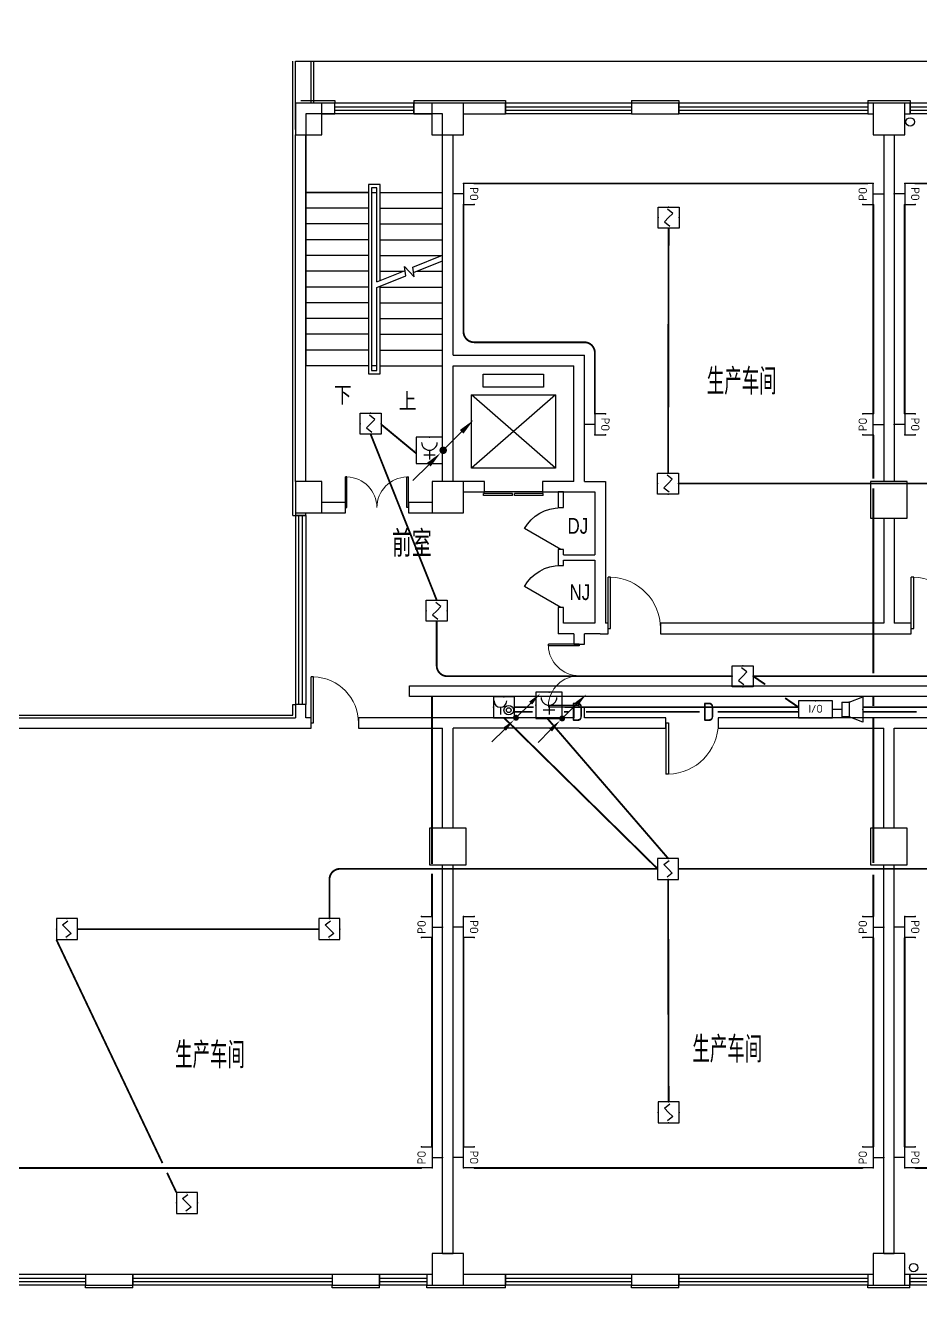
# Model space of a CAD drawing. Extents: x 2166032 to 5302137, y 581493 to 2416206.
# Drawn here: x 2571404 to 2588437, y 1052633 to 1077089 of the extents above; entities that cross this region are included whole.
import ezdxf
from ezdxf.enums import TextEntityAlignment as Align

# ---------------------------------------------------------------- set-up
doc = ezdxf.new("R2010")
doc.units = 0
doc.header["$LTSCALE"] = 1000
doc.header["$MEASUREMENT"] = 0
doc.linetypes.add('CENTER2', pattern=[1.14, 0.75, -0.13, 0.13, -0.13])
for name, color, linetype in [('CABLETRAY', 4, 'Continuous'), ('COLUMN', 2, 'Continuous'), ('DIM_SYMB', 3, 'Continuous'), ('EQUIP-消防', 3, 'Continuous'), ('EQUIP-通讯', 3, 'Continuous'), ('LWIRE', 4, 'Continuous'), ('PUB_TEXT', 7, 'Continuous'), ('SIG_TEXT', 7, 'Continuous'), ('STAIR', 8, 'Continuous'), ('SURFACE', 8, 'Continuous'), ('WALL', 8, 'Continuous'), ('WINDOW', 8, 'Continuous'), ('WIRE-动力', 2, 'Continuous'), ('WIRE-消防', 4, 'Continuous'), ('WIRE-电源', 10, 'Continuous'), ('WIRE-电话', 4, 'CENTER2'), ('WIRE-网络', 6, 'Continuous'), ('屋面', 151, 'Continuous')]:
    doc.layers.add(name, color=color, linetype=linetype)
doc.styles.add('_HZTXT', font='！tssdeng.shx', dxfattribs={"width": 0.8, "bigfont": '！tssdchn.shx'})
doc.styles.add('_TCH_DIM', font='tssdeng.shx', dxfattribs={"bigfont": 'tssdchn.shx'})
doc.styles.add('_TEL_DIM', font='@tssdeng.shx', dxfattribs={"width": 0.8, "height": 3.5, "bigfont": '!tssdchn.shx'})
doc.styles.get("Standard").update_dxf_attribs({"font": 'tssdeng.shx', "bigfont": 'tssdchn.shx'})
doc.styles.add('TSSD_REIN', font='tssdeng.shx', dxfattribs={"width": 0.7, "bigfont": 'tssdchn.shx'})

# ---------------------------------------------------------------- blocks, each defined once
blk = doc.blocks.new('$equip$00001847')
for p, q in [((-0.5, 0.499), (-0.5, 0.999)), ((0.5, 0.999), (0.5, 0.499)), ((0.5, 0.499), (-0.5, 0.499)), ((0, 0.5), (0, 0))]:
    blk.add_line(p, q)
for p in [(-0.5, 0.999), (0.5, 0.999), (-0.5, 0.499), (0, 0), (0.5, 0.499)]:
    blk.add_point(p)
at = {"color": 7, "style": '_TEL_DIM'}
blk.add_attdef('$TEXT$', text='', height=0.4, dxfattribs=at).set_placement((0, 0.999), align=Align.MIDDLE_CENTER)
at = {"color": 7, "style": '_TEL_DIM', "flags": 1}
blk.add_attdef('A', text='', height=0.00002, dxfattribs=at).set_placement((0, 0), align=Align.MIDDLE_CENTER)
blk = doc.blocks.new('$equip$00001700')
for p, q in [((-0.5, 0.5), (-0.5, -0.5)), ((0.5, 0.5), (-0.5, 0.5)), ((-0.2, 0.2), (0.05, 0.4)), ((0, 0), (-0.2, 0.2)), ((0, 0), (0.2, -0.2)), ((0.5, -0.5), (0.5, 0.5)), ((-0.5, -0.5), (0.5, -0.5)), ((0.2, -0.2), (-0.05, -0.4))]:
    blk.add_line(p, q)
for p in [(-0.5, 0), (0, 0.5), (0.5, 0), (0, -0.5)]:
    blk.add_point(p)
at = {"flags": 1}
for tag, height, p in [('A', 0.00002, (0, 0)), ('B', 0.4, (0.75, -0.204))]:
    blk.add_attdef(tag, text='', height=height, dxfattribs=at).set_placement(p, align=Align.MIDDLE_CENTER)
blk = doc.blocks.new('$equip$00001711')
for p, q in [((-0.5, 1), (-0.5, 0)), ((0.5, 1), (-0.5, 1)), ((0.5, 0), (0.5, 1)), ((-0.5, 0), (0.5, 0)), ((-0.169, 0.5), (-0.169, 0.15))]:
    blk.add_line(p, q)
for radius in [0.226, 0.113]:
    blk.add_circle((0.227, 0.36), radius)
blk.add_arc((-0.169, 0.8), 0.3, 180, 0)
for p in [(0, 1), (-0.5, 0.5), (0, 0), (0.5, 0.5)]:
    blk.add_point(p)
at = {"flags": 1}
for tag, height, p in [('A', 0.00002, (0, 0)), ('B', 0.4, (0.759, 0.309))]:
    blk.add_attdef(tag, text='', height=height, dxfattribs=at).set_placement(p, align=Align.MIDDLE_CENTER)
blk = doc.blocks.new('$equip$00001712')
for p, q in [((-0.5, 1), (-0.5, 0)), ((0.5, 1), (-0.5, 1)), ((0.5, 0), (0.5, 1)), ((0, 0.5), (0, 0.15)), ((-0.5, 0), (0.5, 0)), ((-0.219, 0.331), (0.222, 0.331))]:
    blk.add_line(p, q)
blk.add_arc((0, 0.8), 0.3, 180, 0)
for p in [(0, 1), (-0.5, 0.5), (0.5, 0.5), (0, 0)]:
    blk.add_point(p)
at = {"flags": 1}
for tag, height, p in [('B', 0.4, (0.726, 0.302)), ('A', 0.00002, (0, 0))]:
    blk.add_attdef(tag, text='', height=height, dxfattribs=at).set_placement(p, align=Align.MIDDLE_CENTER)
blk = doc.blocks.new('$TelecSys$00000081')
for p, q in [((0.104, 0.104), (0.104, 0.104)), ((-0.104, -0.104), (-0.104, -0.104)), ((-1.15, -1.15), (-0.55, -0.55))]:
    blk.add_line(p, q)
at = {"const_width": 0.142}
blk.add_lwpolyline([(0.071, 0, 1), (-0.071, 0, 1)], format="xyb", close=True, dxfattribs=at)
blk.add_solid([(-0.62, -0.48), (-0.48, -0.62), (-0.1, -0.1)])
at = {"width": 0.8, "flags": 9}
blk.add_attdef('A', (0, 0), '', height=0.00002, rotation=180, dxfattribs=at)
blk = doc.blocks.new('$TelecSys$00000079')
for p, q in [((0.7, 0.7), (0, 0)), ((0.104, 0.104), (0.104, 0.104)), ((-0.104, -0.104), (-0.104, -0.104))]:
    blk.add_line(p, q)
at = {"const_width": 0.142}
blk.add_lwpolyline([(-0.071, 0, 1), (0.071, 0, 1)], format="xyb", close=True, dxfattribs=at)
blk.add_solid([(0.63, 0.77), (0.77, 0.63), (1.15, 1.15)])
at = {"width": 0.8, "flags": 9}
blk.add_attdef('A', (0, 0), '', height=0.00002, dxfattribs=at)
blk = doc.blocks.new('$equip$00001366')
for p, q in [((0, 0.35), (0, -0.35)), ((0, 0.35), (0.35, 0.35)), ((0.35, 0.35), (1, 0.6)), ((0.35, 0.35), (0.35, -0.35)), ((1, 0.6), (1, -0.6)), ((0.35, -0.35), (0, -0.35)), ((1, -0.6), (0.35, -0.35))]:
    blk.add_line(p, q)
for p in [(0, 0), (0.35, 0.35), (1, 0), (0.35, -0.35)]:
    blk.add_point(p)
at = {"flags": 9}
blk.add_attdef('A', (0, 0), '', height=0.00002, dxfattribs=at)
blk = doc.blocks.new('$equip$00001926')
for p, q in [((0.65, 0.65), (-0.65, 0.65)), ((-0.65, 0.65), (-0.65, 0)), ((0.65, 0), (0.65, 0.65)), ((-0.65, 0), (0.65, 0))]:
    blk.add_line(p, q)
for p in [(0, 0.65), (-0.65, 0.325), (0, 0), (0.65, 0.325)]:
    blk.add_point(p)
at = {"color": 7, "style": '_TEL_DIM'}
blk.add_attdef('$TEXT$', text='', height=0.3, dxfattribs=at).set_placement((0.006, 0.343), align=Align.MIDDLE_CENTER)
at = {"color": 7, "style": '_TEL_DIM', "flags": 1}
blk.add_attdef('A', text='', height=0.00002, dxfattribs=at).set_placement((0, 0), align=Align.MIDDLE_CENTER)
blk = doc.blocks.new('$TCHSYS$WIN2D')
for p, q in [((-0.5, 0.5), (0.5, 0.5)), ((-0.5, 0.5), (-0.5, -0.5)), ((0.5, 0.5), (0.5, -0.5)), ((0.5, 0.1667), (-0.5, 0.1667)), ((0.5, -0.1667), (-0.5, -0.1667)), ((-0.5, -0.5), (0.5, -0.5))]:
    blk.add_line(p, q)
blk = doc.blocks.new('$TCHSYS$LDOR22D')
for p, q in [((-0.517, 0.833), (-0.017, 0.833)), ((-0.517, 0.833), (-0.517, 0.667)), ((-0.017, 0.833), (-0.017, 0.667)), ((0.017, 0.833), (0.017, 0.667)), ((0.017, 0.833), (0.517, 0.833)), ((0.517, 0.833), (0.517, 0.667)), ((-0.517, 0.667), (-0.017, 0.667)), ((-0.5, 0.5), (0.5, 0.5)), ((0.017, 0.667), (0.517, 0.667))]:
    blk.add_line(p, q)
blk = doc.blocks.new('$DorLib2D$00000002')
for p, q in [((-0.5, 0), (-0.5, 0.4875)), ((-0.475, 0.4875), (-0.5, 0.4875)), ((-0.475, 0), (-0.475, 0.4875)), ((0.475, 0), (0.475, 0.4875)), ((0.475, 0.4875), (0.5, 0.4875)), ((0.5, 0), (0.5, 0.4875)), ((-0.5, 0), (-0.475, 0)), ((0.5, 0), (0.475, 0))]:
    blk.add_line(p, q)
at = {"lineweight": 13}
for centre, start, end in [((-0.4875, 0), 0, 88.53072), ((0.4875, 0), 91.46928, 180)]:
    blk.add_arc(centre, 0.4875, start, end, dxfattribs=at)
blk = doc.blocks.new('$TCHSYS$DOOR2D')
for p, q in [((0.45, 0.975), (0.5, 0.975)), ((0.45, 0), (0.45, 0.975)), ((0.5, 0), (0.5, 0.975)), ((0.5, 0), (0.45, 0))]:
    blk.add_line(p, q)
at = {"lineweight": 13}
blk.add_arc((0.475, 0), 0.975, 91.4693, 180, dxfattribs=at)
blk = doc.blocks.new('$DorLib2D$00000214')
at = {"color": 0}
blk.add_line((0.5, 0), (0, 0.866), dxfattribs=at)
blk.add_arc((0.5, 0), 1, 120, 180, dxfattribs=at)
blk = doc.blocks.new('$DorLib2D$00000001')
for p, q in [((0.45, 0.975), (0.5, 0.975)), ((0.45, 0), (0.45, 0.975)), ((0.5, 0), (0.5, 0.975)), ((0.5, 0), (0.45, 0))]:
    blk.add_line(p, q)
at = {"lineweight": 13}
blk.add_arc((0.475, 0), 0.975, 91.4693, 180, dxfattribs=at)

msp = doc.modelspace()

# ---------------------------------------------------------------- linework, layer by layer
msp.add_circle((2604640.5, 1020101.3), 438608.5)
at = {"layer": 'CABLETRAY'}
for p, q in [((2578713.8, 1064321.9), (2578713.8, 1064521.9)), ((2578713.8, 1064521.9), (2619476, 1064521.9)), ((2619476, 1064321.9), (2578713.8, 1064321.9))]:
    msp.add_line(p, q, dxfattribs=at)
at = {"layer": 'COLUMN'}
for p, q in [((2577040.5, 1075614.3), (2576540.5, 1075614.3)), ((2576540.5, 1075614.3), (2576540.5, 1075014.3)), ((2577040.5, 1075014.3), (2577040.5, 1075614.3)), ((2579738.9, 1075614.3), (2579138.9, 1075614.3)), ((2579138.9, 1075614.3), (2579138.9, 1075014.3)), ((2579738.9, 1075014.3), (2579738.9, 1075614.3)), ((2588138.9, 1075614.3), (2587538.9, 1075614.3)), ((2587538.9, 1075614.3), (2587538.9, 1075014.3)), ((2588138.9, 1075014.3), (2588138.9, 1075614.3)), ((2576540.5, 1075014.3), (2577040.5, 1075014.3)), ((2579138.9, 1075014.3), (2579738.9, 1075014.3)), ((2587538.9, 1075014.3), (2588138.9, 1075014.3)), ((2577040.5, 1068414.3), (2576540.5, 1068414.3)), ((2576540.5, 1068414.3), (2576540.5, 1067814.3)), ((2577040.5, 1067814.3), (2577040.5, 1068414.3)), ((2579740.5, 1068414.3), (2579140.5, 1068414.3)), ((2579140.5, 1068414.3), (2579140.5, 1067814.3)), ((2579740.5, 1067814.3), (2579740.5, 1068414.3)), ((2588188.9, 1068414.3), (2587488.9, 1068414.3)), ((2587488.9, 1068414.3), (2587488.9, 1067714.3)), ((2588188.9, 1067714.3), (2588188.9, 1068414.3)), ((2576540.5, 1067814.3), (2577040.5, 1067814.3)), ((2579140.5, 1067814.3), (2579740.5, 1067814.3)), ((2587488.9, 1067714.3), (2588188.9, 1067714.3)), ((2579788.9, 1061814.3), (2579088.9, 1061814.3)), ((2579088.9, 1061814.3), (2579088.9, 1061114.3)), ((2579788.9, 1061114.3), (2579788.9, 1061814.3)), ((2588188.9, 1061814.3), (2587488.9, 1061814.3)), ((2587488.9, 1061814.3), (2587488.9, 1061114.3)), ((2588188.9, 1061114.3), (2588188.9, 1061814.3)), ((2579088.9, 1061114.3), (2579788.9, 1061114.3)), ((2587488.9, 1061114.3), (2588188.9, 1061114.3)), ((2579740.2, 1053714.5), (2579140.5, 1053714.5)), ((2579140.5, 1053714.5), (2579140.5, 1053114.5)), ((2579740.2, 1053114.5), (2579740.2, 1053714.5)), ((2588140.2, 1053714.5), (2587540.5, 1053714.5)), ((2587540.5, 1053714.5), (2587540.5, 1053114.5)), ((2588140.2, 1053114.5), (2588140.2, 1053714.5)), ((2579140.5, 1053114.5), (2579740.2, 1053114.5)), ((2587540.5, 1053114.5), (2588140.2, 1053114.5))]:
    msp.add_line(p, q, dxfattribs=at)
at = {"layer": 'DIM_SYMB'}
for points in [[(2577415.5, 1070322.3, 0, 0, 0), (2577415.5, 1074672.3, 0, 0, 0), (2578665.5, 1074672.3, 0, 0, 0), (2578665.5, 1072572.3, 80, 0, 0), (2578665.5, 1072272.3, 0, 0, 0)], [(2578665.5, 1070206.3, 0, 0, 0), (2578665.5, 1071556.3, 80, 0, 0), (2578665.5, 1071856.3, 0, 0, 0)]]:
    msp.add_lwpolyline(points, format="xyseb", dxfattribs=at)
at = {"layer": 'STAIR'}
for p, q in [((2579340.5, 1075414.3), (2576740.5, 1075414.3)), ((2576740.5, 1075414.3), (2576740.5, 1073914.3)), ((2579340.5, 1073914.3), (2579340.5, 1075414.3)), ((2576740.5, 1073914.3), (2576740.5, 1070614.3)), ((2577930.5, 1073914.3), (2576740.5, 1073914.3)), ((2576740.5, 1073914.3), (2577930.5, 1073914.3)), ((2578150.5, 1074064.3), (2577930.5, 1074064.3)), ((2577930.5, 1074064.3), (2577930.5, 1070464.3)), ((2578090.5, 1074004.3), (2577990.5, 1074004.3)), ((2577990.5, 1074004.3), (2577990.5, 1070524.3)), ((2577990.5, 1073914.3), (2577990.5, 1070614.3)), ((2577990.5, 1073914.3), (2578090.5, 1073914.3)), ((2578090.5, 1072214.1), (2578090.5, 1074004.3)), ((2578090.5, 1072214.1), (2578090.5, 1073914.3)), ((2578150.5, 1072238.5), (2578150.5, 1074064.3)), ((2578150.5, 1073914.3), (2579340.5, 1073914.3)), ((2578150.5, 1073914.3), (2579340.5, 1073914.3)), ((2579340.5, 1072722.5), (2579340.5, 1073914.3)), ((2577930.5, 1073614.3), (2576740.5, 1073614.3)), ((2578150.5, 1073614.3), (2579340.5, 1073614.3)), ((2577930.5, 1073314.3), (2576740.5, 1073314.3)), ((2578150.5, 1073314.3), (2579340.5, 1073314.3)), ((2577930.5, 1073014.3), (2576740.5, 1073014.3)), ((2578150.5, 1073014.3), (2579340.5, 1073014.3)), ((2577930.5, 1072714.3), (2576740.5, 1072714.3)), ((2578150.5, 1072714.3), (2579320.4, 1072714.3)), ((2578773.8, 1072492), (2579340.5, 1072722.5)), ((2577930.5, 1072414.3), (2576740.5, 1072414.3)), ((2578090.5, 1072214.1), (2578625.8, 1072431.8)), ((2578150.5, 1072414.3), (2578582.8, 1072414.3)), ((2578638.7, 1072329.1), (2578616.5, 1072506.1)), ((2578616.5, 1072506.1), (2578797, 1072306.7)), ((2578797, 1072306.7), (2578773.8, 1072492)), ((2578786.6, 1072389.3), (2579340.5, 1072614.5)), ((2578848.2, 1072414.3), (2579340.5, 1072414.3)), ((2579340.5, 1070614.3), (2579340.5, 1072614.5)), ((2578090.5, 1072106.1), (2578638.7, 1072329.1)), ((2577930.5, 1072114.3), (2576740.5, 1072114.3)), ((2578090.5, 1070614.3), (2578090.5, 1072106.1)), ((2578090.5, 1070524.3), (2578090.5, 1072106.1)), ((2578150.5, 1070464.3), (2578150.5, 1072130.5)), ((2578150.5, 1072114.3), (2579340.5, 1072114.3)), ((2577930.5, 1071814.3), (2576740.5, 1071814.3)), ((2578150.5, 1071814.3), (2579340.5, 1071814.3)), ((2577930.5, 1071514.3), (2576740.5, 1071514.3)), ((2578150.5, 1071514.3), (2579340.5, 1071514.3)), ((2577930.5, 1071214.3), (2576740.5, 1071214.3)), ((2578150.5, 1071214.3), (2579340.5, 1071214.3)), ((2577930.5, 1070914.3), (2576740.5, 1070914.3)), ((2578150.5, 1070914.3), (2579340.5, 1070914.3)), ((2577930.5, 1070614.3), (2576740.5, 1070614.3)), ((2577930.5, 1070464.3), (2578150.5, 1070464.3)), ((2578090.5, 1070614.3), (2577990.5, 1070614.3)), ((2577990.5, 1070524.3), (2578090.5, 1070524.3)), ((2578150.5, 1070614.3), (2579340.5, 1070614.3)), ((2580115.5, 1070206.4), (2580115.5, 1070456.4)), ((2580115.5, 1070456.4), (2581265.5, 1070456.4)), ((2581265.5, 1070456.4), (2581265.5, 1070206.4)), ((2581265.5, 1070206.4), (2580115.5, 1070206.4)), ((2579890.5, 1068664.3), (2579890.5, 1070064.3)), ((2579890.5, 1070064.3), (2581490.5, 1070064.3)), ((2581490.5, 1070064.3), (2579890.5, 1068664.3)), ((2581490.5, 1068664.3), (2579890.5, 1070064.3)), ((2581490.5, 1070064.3), (2581490.5, 1068664.3)), ((2581490.5, 1068664.3), (2579890.5, 1068664.3))]:
    msp.add_line(p, q, dxfattribs=at)
msp.add_lwpolyline([(2576540.5, 1075114.4), (2576540.5, 1076414.3), (2621140.5, 1076414.3), (2621140.5, 1076414.3)], dxfattribs=at)
at = {"layer": 'SURFACE'}
for p, q in [((2576490.5, 1075514.3), (2576490.5, 1076414.3)), ((2576890.5, 1075614.3), (2576890.5, 1076414.3)), ((2576640.5, 1075664.3), (2577290.5, 1075664.3)), ((2577290.5, 1075664.3), (2577290.5, 1075614.3)), ((2578790.5, 1075664.3), (2578790.5, 1075614.3)), ((2578790.5, 1075664.3), (2579440.5, 1075664.3)), ((2579440.5, 1075664.3), (2580540.5, 1075664.3)), ((2580540.5, 1075664.3), (2580540.5, 1075614.3)), ((2582940.5, 1075664.3), (2582940.5, 1075614.3)), ((2582940.5, 1075664.3), (2583840.5, 1075664.3)), ((2583840.5, 1075664.3), (2583840.5, 1075614.3)), ((2587440.5, 1075664.3), (2587440.5, 1075614.3)), ((2587440.5, 1075664.3), (2587888.9, 1075664.3)), ((2587888.9, 1075664.3), (2588240.5, 1075664.3)), ((2588240.5, 1075664.3), (2588240.5, 1075614.3)), ((2576490.5, 1068014.3), (2576490.5, 1075514.3)), ((2576490.5, 1067764.3), (2576490.5, 1068114.3)), ((2576490.5, 1067764.3), (2576540.5, 1067764.3)), ((2576490.5, 1064164.3), (2576540.5, 1064164.3)), ((2576490.5, 1063964.3), (2576490.5, 1064164.3)), ((2569290.5, 1063964.3), (2576490.5, 1063964.3)), ((2572540.5, 1053064.3), (2572540.5, 1053114.3)), ((2573440.4, 1053064.3), (2573440.4, 1053114.3)), ((2577240.4, 1053064.3), (2577240.4, 1053114.3)), ((2578140.2, 1053064.3), (2578140.2, 1053114.3)), ((2579040.2, 1053064.3), (2579040.2, 1053114.3)), ((2580540.2, 1053064.3), (2580540.2, 1053114.3)), ((2582940.2, 1053064.3), (2582940.2, 1053114.3)), ((2583840.2, 1053064.3), (2583840.2, 1053114.3)), ((2587440.2, 1053064.3), (2587440.2, 1053114.3)), ((2588240.2, 1053064.3), (2588240.2, 1053114.3)), ((2573440.4, 1053064.3), (2572540.5, 1053064.3)), ((2578140.2, 1053064.3), (2577240.4, 1053064.3)), ((2579440.5, 1053064.3), (2579040.2, 1053064.3)), ((2580540.2, 1053064.3), (2579440.5, 1053064.3)), ((2583840.2, 1053064.3), (2582940.2, 1053064.3)), ((2587840.3, 1053064.3), (2587440.2, 1053064.3)), ((2588240.2, 1053064.3), (2587840.3, 1053064.3))]:
    msp.add_line(p, q, dxfattribs=at)
at = {"layer": 'WALL'}
for p, q in [((2576540.5, 1075614.3), (2576540.5, 1076414.3)), ((2576540.5, 1076414.3), (2576840.5, 1076414.3)), ((2576840.5, 1075614.3), (2576840.5, 1076414.3)), ((2577290.5, 1075614.3), (2577040.5, 1075614.3)), ((2577290.5, 1075414.3), (2577290.5, 1075614.3)), ((2579138.9, 1075614.3), (2578790.5, 1075614.3)), ((2578790.5, 1075614.3), (2578790.5, 1075414.3)), ((2580540.5, 1075614.3), (2579738.9, 1075614.3)), ((2580540.5, 1075414.3), (2580540.5, 1075614.3)), ((2583840.5, 1075614.3), (2582940.5, 1075614.3)), ((2582940.5, 1075614.3), (2582940.5, 1075414.3)), ((2583840.5, 1075414.3), (2583840.5, 1075614.3)), ((2587538.9, 1075614.3), (2587440.5, 1075614.3)), ((2587440.5, 1075614.3), (2587440.5, 1075414.3)), ((2588240.5, 1075614.3), (2588138.9, 1075614.3)), ((2588240.5, 1075414.3), (2588240.5, 1075614.3)), ((2577040.5, 1075414.3), (2577290.5, 1075414.3)), ((2578790.5, 1075414.3), (2579138.9, 1075414.3)), ((2579738.9, 1075414.3), (2580540.5, 1075414.3)), ((2582940.5, 1075414.3), (2583840.5, 1075414.3)), ((2587440.5, 1075414.3), (2587538.9, 1075414.3)), ((2588138.9, 1075414.3), (2588240.5, 1075414.3)), ((2576540.5, 1068414.3), (2576540.5, 1075014.3)), ((2576740.5, 1068414.3), (2576740.5, 1075014.3)), ((2579340.5, 1070714.3), (2579340.5, 1075014.3)), ((2579540.5, 1070814.3), (2579540.5, 1075014.3)), ((2587740.5, 1075014.3), (2587740.5, 1068414.3)), ((2587940.5, 1075014.3), (2587940.5, 1068414.3)), ((2579340.5, 1068414.3), (2579340.5, 1070714.3)), ((2579540.5, 1070814.3), (2582040.5, 1070814.3)), ((2582040.5, 1068414.3), (2582040.5, 1070814.3)), ((2579540.5, 1070614.3), (2581840.5, 1070614.3)), ((2579540.5, 1068414.3), (2579540.5, 1070614.3)), ((2581840.5, 1068414.3), (2581840.5, 1070614.3)), ((2580140.5, 1068414.3), (2579740.5, 1068414.3)), ((2580140.5, 1068214.3), (2580140.5, 1068414.3)), ((2581840.5, 1068414.3), (2581240.5, 1068414.3)), ((2581240.5, 1068414.3), (2581240.5, 1068214.3)), ((2582040.5, 1068414.3), (2582440.5, 1068414.3)), ((2582440.5, 1068414.3), (2582440.5, 1066964.3)), ((2577490.5, 1068014.3), (2577040.5, 1068014.3)), ((2577490.5, 1067814.3), (2577490.5, 1068014.3)), ((2579140.5, 1068014.3), (2578690.5, 1068014.3)), ((2578690.5, 1068014.3), (2578690.5, 1067814.3)), ((2579740.5, 1068214.3), (2580140.5, 1068214.3)), ((2581240.5, 1068214.3), (2581940.5, 1068214.3)), ((2581540.5, 1068214.3), (2581540.5, 1067914.3)), ((2581640.5, 1068214.3), (2581540.5, 1068214.3)), ((2581640.5, 1067914.3), (2581640.5, 1068214.3)), ((2581940.5, 1068214.3), (2582240.5, 1068214.3)), ((2582240.5, 1068214.3), (2582240.5, 1067014.3)), ((2576540.5, 1067814.3), (2576540.5, 1067814.3)), ((2576540.5, 1067814.3), (2576540.5, 1067764.3)), ((2576540.5, 1067764.3), (2576740.5, 1067764.3)), ((2576740.5, 1067764.3), (2576740.5, 1067814.3)), ((2577040.5, 1067814.3), (2577490.5, 1067814.3)), ((2578690.5, 1067814.3), (2579140.5, 1067814.3)), ((2581540.5, 1067914.3), (2581640.5, 1067914.3)), ((2587740.5, 1067714.3), (2587740.5, 1065714.3)), ((2587940.5, 1067714.3), (2587940.5, 1065714.3)), ((2581640.5, 1067114.3), (2581540.5, 1067114.3)), ((2581540.5, 1067114.3), (2581540.5, 1066964.3)), ((2581640.5, 1067014.3), (2581640.5, 1067114.3)), ((2581640.5, 1067014.3), (2582240.5, 1067014.3)), ((2581540.5, 1066964.3), (2581540.5, 1066814.3)), ((2581540.5, 1066814.3), (2581640.5, 1066814.3)), ((2581640.5, 1066814.3), (2581640.5, 1066914.3)), ((2581640.5, 1066914.3), (2582240.5, 1066914.3)), ((2582240.5, 1066914.3), (2582240.5, 1065714.3)), ((2582440.5, 1066964.3), (2582440.5, 1065714.3)), ((2581640.5, 1066014.3), (2581540.5, 1066014.3)), ((2581540.5, 1066014.3), (2581540.5, 1065514.3)), ((2581640.5, 1065714.3), (2581640.5, 1066014.3)), ((2581940.5, 1065714.3), (2581640.5, 1065714.3)), ((2582240.5, 1065714.3), (2581940.5, 1065714.3)), ((2582490.5, 1065714.3), (2582440.5, 1065714.3)), ((2582490.5, 1065514.3), (2582490.5, 1065714.3)), ((2587740.5, 1065714.3), (2583490.5, 1065714.3)), ((2583490.5, 1065714.3), (2583490.5, 1065514.3)), ((2588260.5, 1065714.3), (2587940.5, 1065714.3)), ((2588260.5, 1065514.3), (2588260.5, 1065714.3)), ((2581840.5, 1065514.3), (2581540.5, 1065514.3)), ((2581840.5, 1065514.3), (2581840.5, 1065314.3)), ((2581840.5, 1065314.3), (2582040.5, 1065314.3)), ((2582340.5, 1065514.3), (2582040.5, 1065514.3)), ((2582040.5, 1065314.3), (2582040.5, 1065514.3)), ((2582340.5, 1065514.3), (2582490.5, 1065514.3)), ((2583490.5, 1065514.3), (2587840.5, 1065514.3)), ((2587840.5, 1065514.3), (2588260.5, 1065514.3)), ((2576740.5, 1064164.3), (2576540.5, 1064164.3)), ((2576540.5, 1064164.3), (2576540.5, 1063914.3)), ((2576740.5, 1063914.3), (2576740.5, 1064164.3)), ((2582040.5, 1064114.3), (2581840.5, 1064114.3)), ((2581840.5, 1064114.3), (2581840.5, 1063914.5)), ((2582040.5, 1063914.3), (2582040.5, 1064114.3)), ((2569340.5, 1063914.3), (2576540.5, 1063914.3)), ((2576840.5, 1063914.3), (2576740.5, 1063914.3)), ((2576840.5, 1063714.3), (2576840.5, 1063914.3)), ((2579440.5, 1063914.2), (2577740.5, 1063914.3)), ((2577740.5, 1063914.3), (2577740.5, 1063714.3)), ((2581840.5, 1063914.5), (2579440.5, 1063914.5)), ((2583590.3, 1063914.3), (2582040.5, 1063914.3)), ((2583590.3, 1063714.3), (2583590.3, 1063914.3)), ((2587840.5, 1063914.3), (2584590.3, 1063914.3)), ((2584590.3, 1063914.3), (2584590.3, 1063714.3)), ((2591090.7, 1063914.3), (2587840.5, 1063914.3)), ((2569540.5, 1063714.3), (2576640.5, 1063714.3)), ((2576640.5, 1063714.3), (2576640.5, 1063714.3)), ((2576640.5, 1063714.3), (2576840.5, 1063714.3)), ((2577740.5, 1063714.3), (2579340.5, 1063714.2)), ((2579340.5, 1061814.3), (2579340.5, 1063714.2)), ((2581940.5, 1063714.3), (2579540.5, 1063714.2)), ((2579540.5, 1061814.3), (2579540.5, 1063714.2)), ((2581940.5, 1063714.3), (2583590.3, 1063714.3)), ((2584590.3, 1063714.3), (2587740.5, 1063714.3)), ((2587740.5, 1061814.3), (2587740.5, 1063714.3)), ((2587940.5, 1063714.3), (2591090.7, 1063714.3)), ((2587940.5, 1061814.3), (2587940.5, 1063714.3)), ((2579340.5, 1053714.6), (2579340.5, 1061114.3)), ((2579540.5, 1053714.6), (2579540.5, 1061114.3)), ((2587740.5, 1053714.6), (2587740.5, 1061114.3)), ((2587940.5, 1053714.6), (2587940.5, 1061114.3)), ((2579340.5, 1053714.6), (2579540.5, 1053714.6)), ((2587740.5, 1053714.6), (2587940.5, 1053714.6)), ((2573440.4, 1053314.3), (2572540.5, 1053314.3)), ((2572540.5, 1053314.3), (2572540.5, 1053114.3)), ((2572540.5, 1053114.3), (2573440.4, 1053114.3)), ((2573440.4, 1053114.3), (2573440.4, 1053314.3)), ((2578140.2, 1053314.3), (2577240.4, 1053314.3)), ((2577240.4, 1053314.3), (2577240.4, 1053114.3)), ((2577240.4, 1053114.3), (2578140.2, 1053114.3)), ((2578140.2, 1053114.3), (2578140.2, 1053314.3)), ((2579140.5, 1053314.3), (2579040.2, 1053314.3)), ((2579040.2, 1053314.3), (2579040.2, 1053114.3)), ((2579040.2, 1053114.3), (2579440.5, 1053114.3)), ((2579440.5, 1053114.3), (2580540.2, 1053114.3)), ((2580540.2, 1053314.3), (2579740.2, 1053314.3)), ((2580540.2, 1053114.3), (2580540.2, 1053314.3)), ((2583840.2, 1053314.3), (2582940.2, 1053314.3)), ((2582940.2, 1053314.3), (2582940.2, 1053114.3)), ((2582940.2, 1053114.3), (2583840.2, 1053114.3)), ((2583840.2, 1053114.3), (2583840.2, 1053314.3)), ((2587540.5, 1053314.3), (2587440.2, 1053314.3)), ((2587440.2, 1053314.3), (2587440.2, 1053114.3)), ((2587440.2, 1053114.3), (2587840.3, 1053114.3)), ((2587840.3, 1053114.3), (2588240.2, 1053114.3)), ((2588240.2, 1053314.3), (2588140.2, 1053314.3)), ((2588240.2, 1053114.3), (2588240.2, 1053314.3))]:
    msp.add_line(p, q, dxfattribs=at)
at = {"layer": 'WIRE-动力', "color": 1, "linetype": 'Continuous', "const_width": 25}
msp.add_lwpolyline([(2586767.2, 1064077.4), (2586943, 1064077.4)], dxfattribs=at)
at = {"layer": 'WIRE-消防', "linetype": 'Continuous', "const_width": 35}
for points in [[(2583644.6, 1073234.6), (2583635, 1068573.5)], [(2578171, 1069499.5), (2578840.5, 1068946.1)], [(2577971, 1069312.2), (2579230.8, 1066150.5)], [(2583835, 1068373.5), (2591835, 1068373.5)], [(2593644, 1064705.2), (2585255, 1064705.2)], [(2585255, 1064705.2), (2585484.7, 1064547.9)], [(2585864.1, 1064287.9), (2586117.2, 1064114.5)], [(2580509.7, 1063914.5), (2583435, 1061037.4)], [(2581335.2, 1063901.5), (2583635, 1061237.3)], [(2583835, 1061037.3), (2591835, 1061037.4)], [(2583635, 1060837.3), (2583644.6, 1056601.2)], [(2571987.5, 1059689.5), (2574007.9, 1055435.3)], [(2572387.5, 1059889.5), (2576987.5, 1059889.5)], [(2574095.7, 1055250.3), (2574272, 1054879.1)]]:
    msp.add_lwpolyline(points, dxfattribs=at)
for points in [[(2584855, 1064705.2), (2579429.5, 1064705.2, -0.4142136), (2579229.5, 1064905.2), (2579229.5, 1065750.5)], [(2583435, 1061037.4), (2577387.5, 1061037.4, 0.4142136), (2577187.5, 1060837.4), (2577187.5, 1060089.5)]]:
    msp.add_lwpolyline(points, format="xyb", dxfattribs=at)
at = {"layer": 'WIRE-电源', "linetype": 'Continuous', "const_width": 35}
for points in [[(2580709.7, 1064027.8), (2581056.1, 1064027.8)], [(2581655.7, 1064027.8), (2581737.3, 1064027.8)], [(2582074.7, 1064027.8), (2584237.9, 1064027.8)], [(2584575.4, 1064027.8), (2586119.9, 1064027.8)], [(2587343, 1064027.8), (2588370.5, 1064027.8)]]:
    msp.add_lwpolyline(points, dxfattribs=at)
at = {"layer": 'WIRE-电话', "linetype": 'CENTER2', "const_width": 35}
for points in [[(2580709.7, 1064114.5), (2581075.9, 1064114.5)], [(2581667.9, 1064114.5), (2586117.2, 1064114.5)], [(2587343, 1064114.5), (2593203.6, 1064123.4)]]:
    msp.add_lwpolyline(points, dxfattribs=at)
at = {"layer": 'WIRE-网络', "linetype": 'Continuous', "const_width": 35}
for points in [[(2579940.1, 1074085.8), (2587440.9, 1074085.8)], [(2588340.1, 1074085.8), (2595840.9, 1074085.8)], [(2587540.9, 1073685.8), (2587540.9, 1069698.2)], [(2588140.1, 1069698.3), (2588140.1, 1073685.8)], [(2587540.9, 1069298.2), (2587540.9, 1068466)], [(2587540.9, 1068281), (2587540.9, 1064758.1)], [(2579140.9, 1061129.9), (2579140.9, 1064321.9)], [(2587540.9, 1064140.3), (2587540.9, 1064321.9)], [(2587540.9, 1061149.8), (2587540.9, 1063915.3)], [(2579140.9, 1060130.4), (2579140.9, 1060944.9)], [(2587540.9, 1060130.3), (2587540.9, 1060924.8)], [(2579140.9, 1055742.8), (2579140.9, 1059730.4)], [(2579740.1, 1059730.3), (2579740.1, 1055742.7)], [(2587540.9, 1055742.7), (2587540.9, 1059730.3)], [(2588140.1, 1059730.3), (2588140.1, 1055742.8)], [(2569940.1, 1055342.8), (2578940.9, 1055342.8)], [(2579940.1, 1055342.7), (2587340.9, 1055342.7)], [(2588340.1, 1055342.8), (2595840.9, 1055342.8)]]:
    msp.add_lwpolyline(points, dxfattribs=at)
msp.add_lwpolyline([(2582240.1, 1069698.2), (2582240.1, 1070862.8, 0.4142136), (2582040.1, 1071062.8), (2579940.1, 1071062.8, -0.4142136), (2579740.1, 1071262.8), (2579740.1, 1073685.8)], format="xyb", dxfattribs=at)
at = {"layer": '屋面', "color": 6}
for centre in [(2588243.8, 1075256.7), (2588309.1, 1053445.7)]:
    msp.add_circle(centre, 80, dxfattribs=at)

# ---------------------------------------------------------------- block references
at = {"layer": 'EQUIP-消防', "xscale": -400, "yscale": 400, "zscale": 400, "rotation": 180}
for p in [(2583644.6, 1073434.6), (2577971, 1069512.2), (2583635, 1068373.5), (2579230.8, 1065950.5), (2585055, 1064705.2)]:
    msp.add_blockref('$equip$00001700', p, dxfattribs=at)
at = {"layer": 'EQUIP-消防'}
for name, p, xscale, yscale, zscale in [('$equip$00001712', (2579090.5, 1068756.2), 500, 500, 500), ('$equip$00001712', (2581367.8, 1063901.5), 500, 500, 500), ('$equip$00001711', (2580509.7, 1063914.5), 400, 400, 400), ('$equip$00001700', (2583635, 1061037.3), 400, 400, 400), ('$equip$00001700', (2572187.5, 1059889.5), 400, 400, 400), ('$equip$00001700', (2577187.5, 1059889.5), 400, 400, 400), ('$equip$00001700', (2583644.6, 1056401.2), 400, 400, 400), ('$equip$00001700', (2574472, 1054679.1), 400, 400, 400)]:
    msp.add_blockref(name, p, dxfattribs=dict(at, xscale=xscale, yscale=yscale, zscale=zscale))
at = {"layer": 'EQUIP-消防', "color": 3, "xscale": 500, "yscale": 500, "zscale": 500}
msp.add_blockref('$equip$00001926', (2586442.2, 1063914.3), dxfattribs=at).add_auto_attribs({'$TEXT$': 'I/O'})
at = {"layer": 'EQUIP-通讯'}
ref = msp.add_blockref('$equip$00001847', (2579540.5, 1073885.8), dxfattribs=dict(at, xscale=-400, yscale=400, zscale=400, rotation=270))
ref.add_attrib('$TEXT$', 'PO', dxfattribs={"layer": '0', "color": 7, "height": 160, "rotation": 270, "style": '_TEL_DIM'}).set_placement((2579940.1, 1073885.8), align=Align.MIDDLE_CENTER)
ref = msp.add_blockref('$equip$00001847', (2587740.5, 1073885.8), dxfattribs=dict(at, xscale=-400, yscale=400, zscale=400, rotation=90))
ref.add_attrib('$TEXT$', 'PO', dxfattribs={"layer": '0', "color": 7, "height": 160, "rotation": 90, "style": '_TEL_DIM'}).set_placement((2587340.9, 1073885.8), align=Align.MIDDLE_CENTER)
ref = msp.add_blockref('$equip$00001847', (2587940.5, 1073885.8), dxfattribs=dict(at, xscale=-400, yscale=400, zscale=400, rotation=270))
ref.add_attrib('$TEXT$', 'PO', dxfattribs={"layer": '0', "color": 7, "height": 160, "rotation": 270, "style": '_TEL_DIM'}).set_placement((2588340.1, 1073885.8), align=Align.MIDDLE_CENTER)
ref = msp.add_blockref('$equip$00001847', (2582040.5, 1069498.2), dxfattribs=dict(at, xscale=-400, yscale=400, zscale=400, rotation=270))
ref.add_attrib('$TEXT$', 'PO', dxfattribs={"layer": '0', "color": 7, "height": 160, "rotation": 270, "style": '_TEL_DIM'}).set_placement((2582440.1, 1069498.2), align=Align.MIDDLE_CENTER)
ref = msp.add_blockref('$equip$00001847', (2587740.5, 1069498.2), dxfattribs=dict(at, xscale=-400, yscale=400, zscale=400, rotation=90))
ref.add_attrib('$TEXT$', 'PO', dxfattribs={"layer": '0', "color": 7, "height": 160, "rotation": 90, "style": '_TEL_DIM'}).set_placement((2587340.9, 1069498.2), align=Align.MIDDLE_CENTER)
ref = msp.add_blockref('$equip$00001847', (2587940.5, 1069498.2), dxfattribs=dict(at, xscale=-400, yscale=400, zscale=400, rotation=270))
ref.add_attrib('$TEXT$', 'PO', dxfattribs={"layer": '0', "color": 7, "height": 160, "rotation": 270, "style": '_TEL_DIM'}).set_placement((2588340.1, 1069498.2), align=Align.MIDDLE_CENTER)
at = {"layer": 'EQUIP-通讯', "xscale": 400, "yscale": 400, "zscale": 400}
msp.add_blockref('$equip$00001366', (2586943, 1064072.4), dxfattribs=at)
for p, rotation in [((2579340.5, 1059930.4), 90), ((2579540.5, 1059930.3), 270), ((2587740.5, 1059930.3), 90), ((2587940.5, 1059930.4), 270), ((2579340.5, 1055542.8), 90), ((2579540.5, 1055542.7), 270), ((2587740.5, 1055542.7), 90), ((2587940.5, 1055542.8), 270)]:
    msp.add_blockref('$equip$00001847', p, dxfattribs=dict(at, rotation=rotation)).add_auto_attribs({'$TEXT$': 'PO'})
at = {"layer": 'LWIRE'}
for name, p, xscale, yscale, zscale in [('$TelecSys$00000079', (2579352.7, 1069006.2), 500, 500, 500), ('$TelecSys$00000081', (2579352.7, 1069006.2), 500, 500, 500), ('$TelecSys$00000079', (2580738.2, 1063914.5), 400, 400, 400), ('$TelecSys$00000079', (2581617.8, 1063901.5), 400, 400, 400), ('$TelecSys$00000081', (2580738.2, 1063913.6), 400, 400, 400), ('$TelecSys$00000081', (2581617.8, 1063901.5), 400, 400, 400)]:
    msp.add_blockref(name, p, dxfattribs=dict(at, xscale=xscale, yscale=yscale, zscale=zscale))
at = {"layer": 'WINDOW', "yscale": -200}
for name, p, xscale, zscale in [('$TCHSYS$WIN2D', (2578040.5, 1075514.3), -1500, -1500), ('$TCHSYS$LDOR22D', (2580690.5, 1068314.3), -1100, -1100)]:
    msp.add_blockref(name, p, dxfattribs=dict(at, xscale=xscale, zscale=zscale))
at = {"layer": 'WINDOW'}
for name, p, xscale, yscale, zscale, rotation in [('$TCHSYS$WIN2D', (2581740.5, 1075514.3), -2400, 200, -2400, 359.9999999999811), ('$TCHSYS$WIN2D', (2585640.5, 1075514.3), -3600, 200, -3600, 359.9999999999811), ('$TCHSYS$WIN2D', (2590040.5, 1075514.3), -3600, 200, -3600, 359.9999999999824), ('$DorLib2D$00000002', (2578090.5, 1067914.3), 1200, -1200, 1200, 180), ('$TCHSYS$WIN2D', (2576640.5, 1065964.3), -3600, -200, -3600, 89.99999999990072), ('$DorLib2D$00000214', (2581590.5, 1067514.3), -800, 800, -800, 89.99999999987193), ('$DorLib2D$00000214', (2581590.5, 1066414.3), -800, 800, -800, 89.9999999998419), ('$TCHSYS$DOOR2D', (2582990.5, 1065614.3), 1000, -1000, 1000, 179.9999999999685), ('$TCHSYS$DOOR2D', (2588760.5, 1065614.3), 1000, -1000, 1000, 179.9999999999698), ('$DorLib2D$00000002', (2581940.5, 1064714.3), 1200, -1200, 1200, 269.9999999999259), ('$DorLib2D$00000001', (2577290.5, 1063814.3), -900, 900, -900, 359.9988590393442), ('$TCHSYS$DOOR2D', (2584090.3, 1063814.3), 1000, 1000, 1000, 180.0000000000023), ('$TCHSYS$WIN2D', (2571340.5, 1053214.3), 2400, -200, 2400, 180.0000000000354), ('$TCHSYS$WIN2D', (2575340.4, 1053214.3), 3800, -200, 3800, 180.0000000000354), ('$TCHSYS$WIN2D', (2578590.2, 1053214.3), 900, -200, 900, 180.0000000000354), ('$TCHSYS$WIN2D', (2581740.2, 1053214.3), 2400, -200, 2400, 180.0000000000366), ('$TCHSYS$WIN2D', (2585640.2, 1053214.3), 3600, -200, 3600, 180.0000000000366), ('$TCHSYS$WIN2D', (2590040.2, 1053214.3), 3600, -200, 3600, 180.0000000000366)]:
    msp.add_blockref(name, p, dxfattribs=dict(at, xscale=xscale, yscale=yscale, zscale=zscale, rotation=rotation))

# ---------------------------------------------------------------- texts
at = {"layer": 'PUB_TEXT'}
for s, height, style, width, p in [('生产车间', 500, 'TSSD_REIN', 0.7, (2584372, 1070065)), ('前室', 500, '_HZTXT', 0.8, (2578376.2, 1066978.2)), ('DJ', 300, '_HZTXT', 0.8, (2581720.2, 1067418)), ('NJ', 300, '_HZTXT', 0.8, (2581757.9, 1066155.1)), ('生产车间', 500, 'TSSD_REIN', 0.7, (2574247.7, 1057239.5)), ('生产车间', 500, 'TSSD_REIN', 0.7, (2584097.2, 1057349.6))]:
    msp.add_text(s, height=height, dxfattribs=dict(at, style=style, width=width)).set_placement(p)
at = {"layer": 'PUB_TEXT', "style": '_TCH_DIM'}
for s, p in [('下', (2577273.6, 1069872.3)), ('上', (2578509.8, 1069756.3))]:
    msp.add_text(s, height=350, dxfattribs=at).set_placement(p)
at = {"layer": 'SIG_TEXT', "style": '_TEL_DIM', "width": 0.8}
for p in [(2581906, 1064027.8), (2584406.6, 1064027.8)]:
    msp.add_text('D', height=350, dxfattribs=at).set_placement(p, align=Align.MIDDLE_CENTER)

doc.saveas('drawing.dxf')
